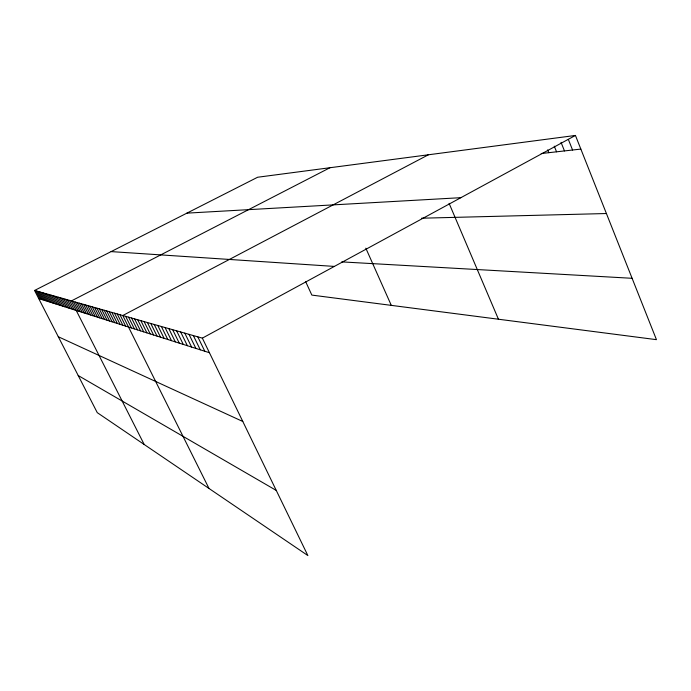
<?xml version="1.0" encoding="UTF-8"?>
<svg xmlns="http://www.w3.org/2000/svg" width="691" height="691" viewBox="0 0 691 691"><rect width="100%" height="100%" fill="white"/><g stroke="black" fill="none" stroke-linecap="round" stroke-linejoin="round"><path stroke-width="1.04" d="M202.351 338.132L307.866 555.555L97.267 412.648L34.55 290.462L202.351 338.132L575.439 135.445L656.45 339.661L311.848 295.092L305.69 281.721M428.411 154.775L122.773 315.519L209.01 488.477M329.97 167.723L71.389 300.922L144.203 444.503M34.55 290.462L257.631 177.242L575.439 135.445M541.208 153.54L580.846 149.083M186.898 213.139L460.88 197.678M421.562 218.209L606.413 213.528M341.76 261.889L632.11 278.3M111.113 251.602L334.349 266.415M38.679 298.512L209.425 352.712M58.303 336.742L242.8 421.484M78.221 375.541L276.262 490.429M38.886 291.697L43.101 299.911M37.426 291.274L41.607 299.436M35.975 290.868L40.13 298.97M51.428 295.256L55.876 303.971M49.778 294.789L54.192 303.435M48.154 294.323L52.542 302.908M46.556 293.874L50.909 302.39M44.975 293.425L49.303 301.881M43.421 292.984L47.714 301.38M41.892 292.543L46.159 300.879M40.38 292.12L44.621 300.395M63.719 298.745L68.4 307.944M61.879 298.227L66.526 307.348M60.074 297.709L64.678 306.761M58.286 297.208L62.864 306.182M56.532 296.707L61.076 305.621M54.805 296.214L59.314 305.059M53.103 295.731L57.586 304.506M77.297 302.606L82.22 312.332M75.293 302.036L80.182 311.684M73.324 301.475L78.178 311.045M69.428 300.369L74.205 309.784M67.493 299.816L72.235 309.162M65.593 299.281L70.301 308.549M90.037 306.225L95.194 316.443M87.826 305.595L92.939 315.735M85.649 304.973L90.72 315.027M83.507 304.368L88.543 314.336M81.4 303.772L86.401 313.654M79.335 303.185L84.293 312.988M101.715 309.542L107.079 320.218M99.297 308.851L104.617 319.441M96.921 308.177L102.199 318.672M94.581 307.512L99.815 317.92M92.292 306.864L97.483 317.178M114.499 313.17L120.087 324.347M111.847 312.418L117.392 323.492M109.238 311.676L114.741 322.654M106.69 310.95L112.141 321.825M104.177 310.242L109.584 321.013M125.641 316.34L131.42 327.949M119.958 314.725L125.65 326.117M117.202 313.939L122.843 325.228M137.699 319.76L143.685 331.844M134.59 318.879L140.532 330.842M131.549 318.015L137.431 329.857M128.561 317.169L134.399 328.89M150.785 323.483L157.004 336.068M147.408 322.524L153.566 334.98M144.099 321.583L150.206 333.908M140.869 320.659L146.915 332.863M165.054 327.534L171.515 340.672M161.366 326.489L167.766 339.488M157.764 325.461L164.095 338.322M154.24 324.459L160.511 337.182M176.62 330.816L183.27 344.412M172.672 329.702L179.263 343.133M168.82 328.605L175.341 341.89M189.023 334.34L195.881 348.411M184.791 333.14L191.58 347.046M180.653 331.965L187.373 345.707M197.799 336.837L204.804 351.244M193.359 335.576L200.286 349.81M365.824 248.181L391.296 305.37M449.098 203.361L498.444 319.225M547.669 149.887L548.792 152.685M561.04 142.346L564.469 150.923M554.277 146.164L556.549 151.813M568.347 139.418L572.571 150.016"/></g></svg>
